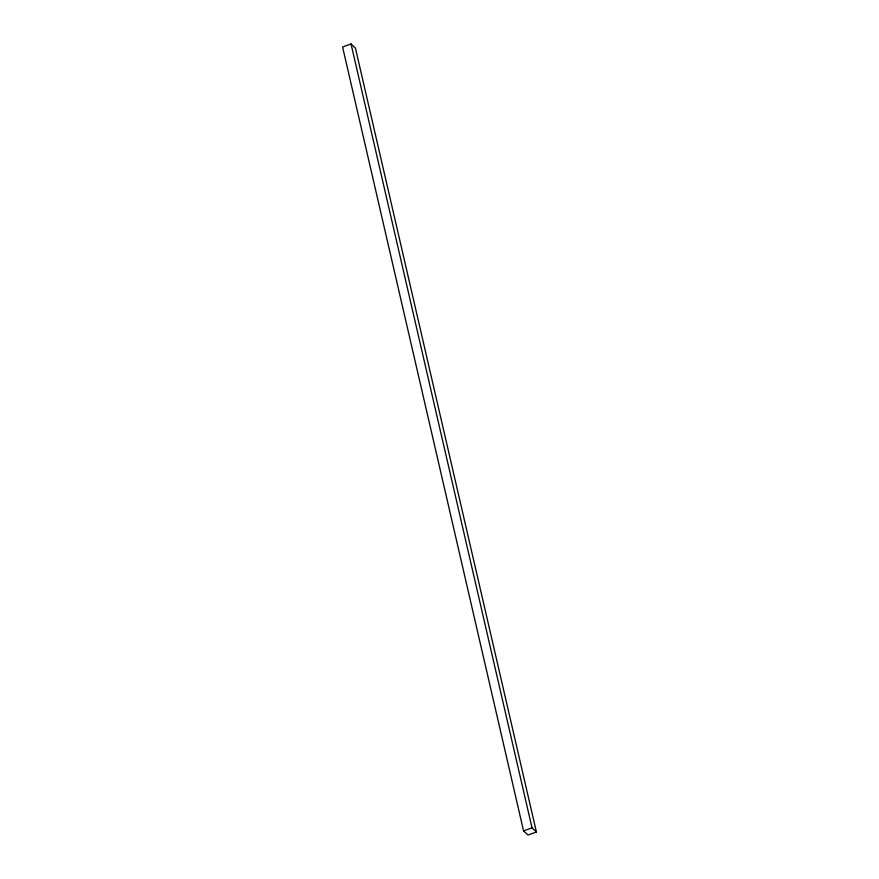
<?xml version="1.0" encoding="UTF-8"?>
<svg xmlns="http://www.w3.org/2000/svg" width="879" height="879" viewBox="0 0 879 879"><rect width="100%" height="100%" fill="white"/><g stroke="black" fill="none" stroke-linecap="round" stroke-linejoin="round"><path stroke-width="1.32" d="M351.04 43.95L342.59 46.994L523.565 830.875L527.96 835.05L536.41 832.006L355.435 48.125L351.04 43.95L532.015 827.82L536.41 832.006M523.565 830.875L532.015 827.82"/></g></svg>
